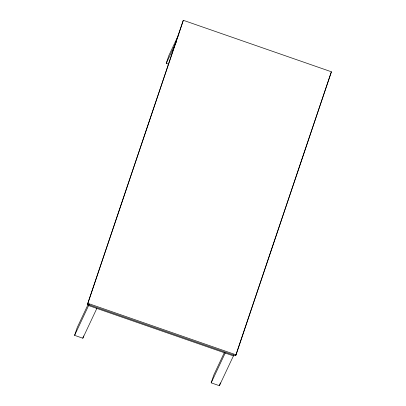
<?xml version="1.0" encoding="UTF-8"?>
<svg xmlns="http://www.w3.org/2000/svg" width="406" height="406" viewBox="0 0 406 406"><rect width="100%" height="100%" fill="white"/><g stroke="black" fill="none" stroke-linecap="round" stroke-linejoin="round"><path stroke-width="0.61" d="M96.846 308.418L82.824 338.218L74.597 335.356L77.257 327.454L88.046 304.53M168.576 64.189L166.227 63.372L168.891 55.465L178.868 34.261M87.518 304.277L183.309 20.3L331.403 71.786L236.048 354.844L235.617 355.763L87.518 304.277L183.309 20.3M89.021 304.358L88.62 305.556L233.425 355.9L233.805 354.768M82.824 338.218L83.585 335.96M233.425 355.9L219.402 385.7L211.171 382.838L213.835 374.931L224.356 352.581M219.402 385.7L220.351 382.878M235.617 355.763L331.403 71.786M166.227 63.372L176.473 41.595M74.597 335.356L89.158 304.414M211.171 382.838L225.193 353.037M87.95 303.358L236.048 354.844"/></g></svg>
